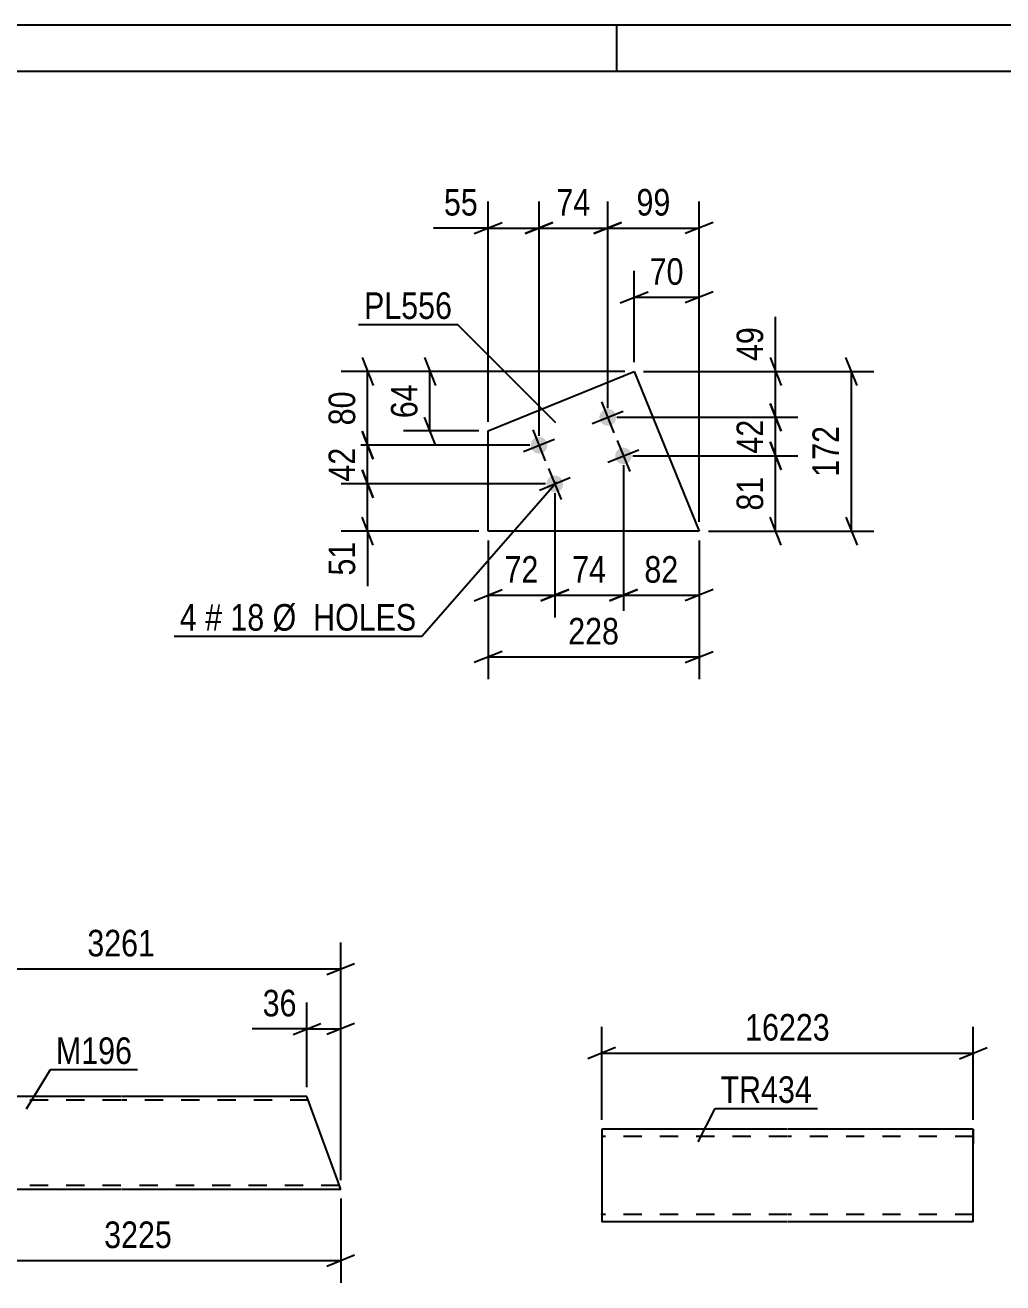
# Model space of a CAD drawing. Header units: millimetres. Extents: x 0 to 420, y 0 to 297.
# Drawn here: x 146.2 to 251.6, y 161.4 to 297 of the extents above; entities that cross this region are included whole.
import ezdxf

# ---------------------------------------------------------------- set-up
doc = ezdxf.new("R2010")
doc.units = ezdxf.units.MM
doc.linetypes.add('DXK_LINE_DOT2', pattern=[3.9198, 1.9599, -1.9599])
doc.styles.add('Arial Narrow', font='ARIALN.TTF', dxfattribs={"height": 0.2})

# ---------------------------------------------------------------- blocks, each defined once
blk = doc.blocks.new('Unknown-814409460-1133')
at = {"color": 5, "linetype": 'Continuous'}
for p, q in [((420, 297), (0, 297)), ((210, 292), (210, 297)), ((415, 292), (5, 292))]:
    blk.add_line(p, q, dxfattribs=at)
blk = doc.blocks.new('Part-814409460-1270 - 1253')
at = {"color": 2, "linetype": 'Continuous'}
for p, q in [((228.36, 177.96), (208.36, 177.96)), ((208.36, 177.96), (208.36, 167.96)), ((248.46, 177.96), (228.46, 177.96)), ((248.46, 177.96), (248.46, 176.36)), ((248.46, 167.96), (248.46, 176.36)), ((228.36, 167.96), (208.36, 167.96)), ((248.46, 167.96), (228.46, 167.96))]:
    blk.add_line(p, q, dxfattribs=at)
at = {"color": 7, "linetype": 'DXK_LINE_DOT2'}
for p, q in [((248.46, 176.36), (248.46, 177.84)), ((228.36, 177.16), (208.36, 177.16)), ((248.46, 177.16), (228.46, 177.16)), ((208.36, 168.76), (208.36, 168.82)), ((228.36, 168.76), (208.36, 168.76)), ((248.46, 168.76), (228.46, 168.76)), ((248.46, 168.76), (248.46, 168.82))]:
    blk.add_line(p, q, dxfattribs=at)
blk = doc.blocks.new('Bolt-814409460-2183 - 2149')
at = {"linetype": 'Continuous'}
for points in [[(209.85, 255.05, -1), (208.18, 254.37, -1)], [(202.44, 252.04, -1), (200.77, 251.36, -1)], [(211.54, 250.89, -1), (209.88, 250.21, -1)], [(204.14, 247.87, -1), (202.47, 247.19, -1)]]:
    blk.add_hatch(color=1, dxfattribs=at).paths.add_polyline_path(points)
at = {"color": 1, "linetype": 'Continuous'}
for p, q in [((208.33, 256.38), (209.69, 253.05)), ((207.35, 254.03), (210.68, 255.39)), ((199.94, 251.02), (203.27, 252.37)), ((200.93, 253.36), (202.28, 250.03)), ((209.04, 249.87), (212.38, 251.22)), ((210.03, 252.21), (211.39, 248.88)), ((201.64, 246.85), (204.97, 248.21)), ((202.62, 249.2), (203.98, 245.86))]:
    blk.add_line(p, q, dxfattribs=at)
blk = doc.blocks.new('Part-814409460-2198 - 2149')
at = {"color": 2, "linetype": 'Continuous'}
for p, q in [((196.12, 253.24), (211.86, 259.65)), ((211.86, 259.65), (218.88, 242.43)), ((196.12, 242.43), (196.12, 253.24)), ((218.88, 242.43), (196.12, 242.43))]:
    blk.add_line(p, q, dxfattribs=at)
blk = doc.blocks.new('Part-814409460-2346 - 2330')
at = {"color": 2, "linetype": 'Continuous'}
for p, q in [((156.46, 181.46), (132.82, 181.46)), ((136.46, 171.46), (132.82, 181.46)), ((176.56, 181.46), (156.56, 181.46)), ((179.91, 172.26), (176.56, 181.46)), ((180.2, 171.46), (179.91, 172.26)), ((156.46, 171.46), (136.46, 171.46)), ((180.2, 171.46), (156.56, 171.46))]:
    blk.add_line(p, q, dxfattribs=at)
at = {"color": 7, "linetype": 'DXK_LINE_DOT2'}
for p, q in [((156.46, 181.06), (132.97, 181.06)), ((176.71, 181.06), (156.56, 181.06)), ((156.46, 171.86), (136.32, 171.86)), ((136.38, 171.69), (136.46, 171.46)), ((180.06, 171.86), (156.56, 171.86)), ((180.18, 171.52), (180.12, 171.69)), ((180.2, 171.46), (180.18, 171.52))]:
    blk.add_line(p, q, dxfattribs=at)
blk = doc.blocks.new('StraightDimension-814409460-1277 - 1253')
at = {"color": 7, "linetype": 'Continuous'}
for p, q in [((208.36, 178.96), (208.36, 189)), ((248.46, 178.96), (248.46, 189)), ((209.86, 186.75), (206.86, 185.55)), ((208.36, 186.15), (248.46, 186.15)), ((246.96, 185.55), (249.96, 186.75))]:
    blk.add_line(p, q, dxfattribs=at)
at = {"color": 0}
blk.add_wipeout([(233.58, 186.9), (233.58, 191.1), (223.24, 191.1), (223.24, 186.9)], dxfattribs=at)
at = {"color": 3, "style": 'Arial Narrow'}
blk.add_text('16223', height=2.863, dxfattribs=at).set_placement((223.84, 187.5))
blk = doc.blocks.new('StraightDimension-814409460-2258 - 2149')
at = {"color": 7, "linetype": 'Continuous'}
for p, q in [((189.23, 261.15), (190.43, 258.15)), ((210.86, 259.65), (186.98, 259.65)), ((189.83, 253.24), (189.83, 259.65)), ((190.43, 251.74), (189.23, 254.74)), ((195.12, 253.24), (186.98, 253.24))]:
    blk.add_line(p, q, dxfattribs=at)
at = {"color": 0}
blk.add_wipeout([(189.08, 258.87), (184.88, 258.87), (184.88, 254.02), (189.08, 254.02)], dxfattribs=at)
at = {"color": 3, "style": 'Arial Narrow'}
blk.add_text('64', height=2.863, rotation=90.0002, dxfattribs=at).set_placement((188.48, 254.62))
blk = doc.blocks.new('StraightDimension-814409460-2211 - 2149')
at = {"color": 7, "linetype": 'Continuous'}
for p, q in [((201.6, 252.7), (201.6, 277.97)), ((209.01, 255.71), (209.01, 277.97)), ((200.1, 274.52), (203.1, 275.72)), ((210.51, 275.72), (207.51, 274.52)), ((201.6, 275.12), (209.01, 275.12))]:
    blk.add_line(p, q, dxfattribs=at)
at = {"color": 0}
blk.add_wipeout([(207.74, 275.87), (207.74, 280.07), (202.88, 280.07), (202.88, 275.87)], dxfattribs=at)
at = {"color": 3, "style": 'Arial Narrow'}
blk.add_text('74', height=2.863, dxfattribs=at).set_placement((203.48, 276.47))
blk = doc.blocks.new('StraightDimension-814409460-2230 - 2149')
at = {"color": 7, "linetype": 'Continuous'}
for p, q in [((210.71, 249.55), (210.71, 233.13)), ((218.88, 241.43), (218.88, 233.13)), ((209.21, 234.93), (212.21, 236.13)), ((220.38, 236.13), (217.38, 234.93)), ((210.71, 235.53), (218.88, 235.53))]:
    blk.add_line(p, q, dxfattribs=at)
at = {"color": 0}
blk.add_wipeout([(217.22, 236.28), (217.22, 240.48), (212.37, 240.48), (212.37, 236.28)], dxfattribs=at)
at = {"color": 3, "style": 'Arial Narrow'}
blk.add_text('82', height=2.863, dxfattribs=at).set_placement((212.97, 236.88))
blk = doc.blocks.new('StraightDimension-814409460-2200 - 2149')
at = {"color": 7, "linetype": 'Continuous'}
for p, q in [((196.12, 254.24), (196.12, 277.97)), ((201.6, 252.7), (201.6, 277.97)), ((194.62, 274.52), (197.62, 275.72)), ((203.1, 275.72), (200.1, 274.52)), ((196.12, 275.12), (190.21, 275.12)), ((196.12, 275.12), (190.21, 275.12)), ((196.12, 275.12), (201.6, 275.12))]:
    blk.add_line(p, q, dxfattribs=at)
at = {"color": 0}
blk.add_wipeout([(195.59, 275.87), (195.59, 280.07), (190.74, 280.07), (190.74, 275.87)], dxfattribs=at)
at = {"color": 3, "style": 'Arial Narrow'}
blk.add_text('55', height=2.863, dxfattribs=at).set_placement((191.34, 276.47))
blk = doc.blocks.new('StraightDimension-814409460-2221 - 2149')
at = {"color": 7, "linetype": 'Continuous'}
for p, q in [((209.01, 255.71), (209.01, 277.97)), ((218.88, 243.43), (218.88, 277.97)), ((207.51, 274.52), (210.51, 275.72)), ((220.38, 275.72), (217.38, 274.52)), ((209.01, 275.12), (218.88, 275.12))]:
    blk.add_line(p, q, dxfattribs=at)
at = {"color": 0}
blk.add_wipeout([(216.37, 275.87), (216.37, 280.07), (211.52, 280.07), (211.52, 275.87)], dxfattribs=at)
at = {"color": 3, "style": 'Arial Narrow'}
blk.add_text('99', height=2.863, dxfattribs=at).set_placement((212.12, 276.47))
blk = doc.blocks.new('StraightDimension-814409460-2236 - 2149')
at = {"color": 7, "linetype": 'Continuous'}
for p, q in [((210.71, 249.55), (210.71, 233.13)), ((203.3, 246.53), (203.3, 233.13)), ((201.8, 234.93), (204.8, 236.13)), ((212.21, 236.13), (209.21, 234.93)), ((203.3, 235.53), (210.71, 235.53))]:
    blk.add_line(p, q, dxfattribs=at)
at = {"color": 0}
blk.add_wipeout([(209.43, 236.28), (209.43, 240.48), (204.58, 240.48), (204.58, 236.28)], dxfattribs=at)
at = {"color": 3, "style": 'Arial Narrow'}
blk.add_text('74', height=2.863, dxfattribs=at).set_placement((205.18, 236.88))
blk = doc.blocks.new('StraightDimension-814409460-2244 - 2149')
at = {"color": 7, "linetype": 'Continuous'}
for p, q in [((203.3, 246.53), (203.3, 233.13)), ((196.12, 241.43), (196.12, 233.13)), ((194.62, 234.93), (197.62, 236.13)), ((204.8, 236.13), (201.8, 234.93)), ((196.12, 235.53), (203.3, 235.53))]:
    blk.add_line(p, q, dxfattribs=at)
at = {"color": 0}
blk.add_wipeout([(202.14, 236.28), (202.14, 240.48), (197.28, 240.48), (197.28, 236.28)], dxfattribs=at)
at = {"color": 3, "style": 'Arial Narrow'}
blk.add_text('72', height=2.863, dxfattribs=at).set_placement((197.88, 236.88))
blk = doc.blocks.new('StraightDimension-814409460-2251 - 2149')
at = {"color": 7, "linetype": 'Continuous'}
for p, q in [((235.92, 258.15), (234.72, 261.15)), ((212.86, 259.65), (237.72, 259.65)), ((235.32, 242.43), (235.32, 259.65)), ((234.72, 243.93), (235.92, 240.93)), ((219.88, 242.43), (237.72, 242.43))]:
    blk.add_line(p, q, dxfattribs=at)
at = {"color": 0}
blk.add_wipeout([(234.57, 254.38), (230.37, 254.38), (230.37, 247.7), (234.57, 247.7)], dxfattribs=at)
at = {"color": 3, "style": 'Arial Narrow'}
blk.add_text('172', height=2.863, rotation=90.0002, dxfattribs=at).set_placement((233.97, 248.3))
blk = doc.blocks.new('StraightDimension-814409460-2267 - 2149')
at = {"color": 7, "linetype": 'Continuous'}
for p, q in [((196.12, 241.43), (196.12, 226.47)), ((218.88, 241.43), (218.88, 226.47)), ((197.62, 229.47), (194.62, 228.27)), ((217.38, 228.27), (220.38, 229.47)), ((196.12, 228.87), (218.88, 228.87))]:
    blk.add_line(p, q, dxfattribs=at)
at = {"color": 0}
blk.add_wipeout([(210.84, 229.62), (210.84, 233.82), (204.15, 233.82), (204.15, 229.62)], dxfattribs=at)
at = {"color": 3, "style": 'Arial Narrow'}
blk.add_text('228', height=2.863, dxfattribs=at).set_placement((204.75, 230.22))
blk = doc.blocks.new('StraightDimension-814409460-2272 - 2149')
at = {"color": 7, "linetype": 'Continuous'}
for p, q in [((211.86, 260.65), (211.86, 270.5)), ((218.88, 243.43), (218.88, 270.5)), ((210.36, 267.05), (213.36, 268.25)), ((211.86, 267.65), (218.88, 267.65)), ((220.38, 268.25), (217.38, 267.05))]:
    blk.add_line(p, q, dxfattribs=at)
at = {"color": 0}
blk.add_wipeout([(217.8, 268.4), (217.8, 272.6), (212.94, 272.6), (212.94, 268.4)], dxfattribs=at)
at = {"color": 3, "style": 'Arial Narrow'}
blk.add_text('70', height=2.863, dxfattribs=at).set_placement((213.54, 269))
blk = doc.blocks.new('StraightDimension-814409460-2281 - 2149')
at = {"color": 7, "linetype": 'Continuous'}
for p, q in [((182.51, 261.15), (183.71, 258.15)), ((210.86, 259.65), (180.26, 259.65)), ((183.11, 251.7), (183.11, 259.65)), ((183.71, 250.2), (182.51, 253.2)), ((200.6, 251.7), (180.26, 251.7))]:
    blk.add_line(p, q, dxfattribs=at)
at = {"color": 0}
blk.add_wipeout([(182.36, 258.1), (178.16, 258.1), (178.16, 253.25), (182.36, 253.25)], dxfattribs=at)
at = {"color": 3, "style": 'Arial Narrow'}
blk.add_text('80', height=2.863, rotation=90.0002, dxfattribs=at).set_placement((181.76, 253.85))
blk = doc.blocks.new('StraightDimension-814409460-2289 - 2149')
at = {"color": 7, "linetype": 'Continuous'}
for p, q in [((182.51, 253.2), (183.71, 250.2)), ((200.6, 251.7), (180.26, 251.7)), ((183.11, 247.53), (183.11, 251.7)), ((183.71, 246.03), (182.51, 249.03)), ((202.3, 247.53), (180.26, 247.53))]:
    blk.add_line(p, q, dxfattribs=at)
at = {"color": 0}
blk.add_wipeout([(182.36, 252.04), (178.16, 252.04), (178.16, 247.18), (182.36, 247.18)], dxfattribs=at)
at = {"color": 3, "style": 'Arial Narrow'}
blk.add_text('42', height=2.863, rotation=90.0002, dxfattribs=at).set_placement((181.76, 247.78))
blk = doc.blocks.new('StraightDimension-814409460-2297 - 2149')
at = {"color": 7, "linetype": 'Continuous'}
for p, q in [((182.51, 249.03), (183.71, 246.03)), ((202.3, 247.53), (180.26, 247.53)), ((183.11, 242.43), (183.11, 247.53)), ((183.71, 240.93), (182.51, 243.93)), ((195.12, 242.43), (180.26, 242.43)), ((183.11, 242.43), (183.11, 236.52)), ((183.11, 242.43), (183.11, 236.52))]:
    blk.add_line(p, q, dxfattribs=at)
at = {"color": 0}
blk.add_wipeout([(182.36, 241.9), (178.16, 241.9), (178.16, 237.05), (182.36, 237.05)], dxfattribs=at)
at = {"color": 3, "style": 'Arial Narrow'}
blk.add_text('51', height=2.863, rotation=90.0002, dxfattribs=at).set_placement((181.76, 237.65))
blk = doc.blocks.new('StraightDimension-814409460-2304 - 2149')
at = {"color": 7, "linetype": 'Continuous'}
for p, q in [((226.53, 256.21), (227.73, 253.21)), ((210.01, 254.71), (229.53, 254.71)), ((227.13, 250.55), (227.13, 254.71)), ((227.73, 249.05), (226.53, 252.05)), ((211.71, 250.55), (229.53, 250.55))]:
    blk.add_line(p, q, dxfattribs=at)
at = {"color": 0}
blk.add_wipeout([(226.38, 255.06), (222.18, 255.06), (222.18, 250.2), (226.38, 250.2)], dxfattribs=at)
at = {"color": 3, "style": 'Arial Narrow'}
blk.add_text('42', height=2.863, rotation=90.0002, dxfattribs=at).set_placement((225.78, 250.8))
blk = doc.blocks.new('StraightDimension-814409460-2312 - 2149')
at = {"color": 7, "linetype": 'Continuous'}
for p, q in [((227.13, 259.65), (227.13, 265.56)), ((227.13, 259.65), (227.13, 265.56)), ((226.53, 261.15), (227.73, 258.15)), ((212.86, 259.65), (229.53, 259.65)), ((227.13, 254.71), (227.13, 259.65)), ((227.73, 253.21), (226.53, 256.21)), ((210.01, 254.71), (229.53, 254.71))]:
    blk.add_line(p, q, dxfattribs=at)
at = {"color": 0}
blk.add_wipeout([(226.38, 265.03), (222.18, 265.03), (222.18, 260.18), (226.38, 260.18)], dxfattribs=at)
at = {"color": 3, "style": 'Arial Narrow'}
blk.add_text('49', height=2.863, rotation=90.0002, dxfattribs=at).set_placement((225.78, 260.78))
blk = doc.blocks.new('StraightDimension-814409460-2320 - 2149')
at = {"color": 7, "linetype": 'Continuous'}
for p, q in [((226.53, 252.05), (227.73, 249.05)), ((211.71, 250.55), (229.53, 250.55)), ((227.13, 242.43), (227.13, 250.55)), ((227.73, 240.93), (226.53, 243.93)), ((219.88, 242.43), (229.53, 242.43))]:
    blk.add_line(p, q, dxfattribs=at)
at = {"color": 0}
blk.add_wipeout([(226.38, 248.92), (222.18, 248.92), (222.18, 244.06), (226.38, 244.06)], dxfattribs=at)
at = {"color": 3, "style": 'Arial Narrow'}
blk.add_text('81', height=2.863, rotation=90.0002, dxfattribs=at).set_placement((225.78, 244.66))
blk = doc.blocks.new('StraightDimension-814409460-2394 - 2330')
at = {"color": 7, "linetype": 'Continuous'}
for p, q in [((136.46, 170.46), (136.46, 161.38)), ((180.2, 170.46), (180.2, 161.38)), ((137.96, 164.38), (134.96, 163.18)), ((178.7, 163.18), (181.7, 164.38)), ((136.46, 163.78), (180.2, 163.78))]:
    blk.add_line(p, q, dxfattribs=at)
at = {"color": 0}
blk.add_wipeout([(162.59, 164.53), (162.59, 168.73), (154.08, 168.73), (154.08, 164.53)], dxfattribs=at)
at = {"color": 3, "style": 'Arial Narrow'}
blk.add_text('3225', height=2.863, dxfattribs=at).set_placement((154.68, 165.13))
blk = doc.blocks.new('StraightDimension-814409460-2412 - 2330')
at = {"color": 7, "linetype": 'Continuous'}
for p, q in [((176.56, 182.46), (176.56, 191.61)), ((180.2, 172.46), (180.2, 191.61)), ((176.56, 188.76), (170.66, 188.76)), ((176.56, 188.76), (170.66, 188.76)), ((175.06, 188.16), (178.06, 189.36)), ((176.56, 188.76), (180.2, 188.76)), ((181.7, 189.36), (178.7, 188.16))]:
    blk.add_line(p, q, dxfattribs=at)
at = {"color": 0}
blk.add_wipeout([(176.04, 189.51), (176.04, 193.71), (171.18, 193.71), (171.18, 189.51)], dxfattribs=at)
at = {"color": 3, "style": 'Arial Narrow'}
blk.add_text('36', height=2.863, dxfattribs=at).set_placement((171.78, 190.11))
blk = doc.blocks.new('StraightDimension-814409460-2431 - 2330')
at = {"color": 7, "linetype": 'Continuous'}
for p, q in [((132.82, 182.46), (132.82, 198.08)), ((180.2, 172.46), (180.2, 198.08)), ((134.32, 195.83), (131.32, 194.63)), ((178.7, 194.63), (181.7, 195.83)), ((132.82, 195.23), (180.2, 195.23))]:
    blk.add_line(p, q, dxfattribs=at)
at = {"color": 0}
blk.add_wipeout([(160.77, 195.98), (160.77, 200.18), (152.26, 200.18), (152.26, 195.98)], dxfattribs=at)
at = {"color": 3, "style": 'Arial Narrow'}
blk.add_text('3261', height=2.863, dxfattribs=at).set_placement((152.86, 196.58))
blk = doc.blocks.new('Mark-814409460-1265 - 1253')
at = {"color": 0}
blk.add_wipeout([(231.06, 180.78), (231.06, 183.78), (221.19, 183.78), (221.19, 180.78)], dxfattribs=at)
blk.add_wipeout([(231.06, 180.78), (231.06, 183.78), (221.19, 183.78), (221.19, 180.78)], dxfattribs=at)
at = {"color": 30, "linetype": 'Continuous'}
for p, q in [((218.79, 176.58), (220.59, 180.18)), ((220.59, 180.18), (231.66, 180.18))]:
    blk.add_line(p, q, dxfattribs=at)
at = {"color": 3, "style": 'Arial Narrow'}
blk.add_text('TR434', height=2.863, dxfattribs=at).set_placement((221.19, 180.78))
blk = doc.blocks.new('Mark-814409460-2194 - 2149')
at = {"color": 0}
blk.add_wipeout([(192.22, 265.32), (192.22, 268.32), (182.72, 268.32), (182.72, 265.32)], dxfattribs=at)
blk.add_wipeout([(192.22, 265.32), (192.22, 268.32), (182.72, 268.32), (182.72, 265.32)], dxfattribs=at)
at = {"color": 30, "linetype": 'Continuous'}
for p in [(182.12, 264.72), (203.43, 254.12)]:
    blk.add_line(p, (192.82, 264.72), dxfattribs=at)
at = {"color": 3, "style": 'Arial Narrow'}
blk.add_text('PL556', height=2.863, dxfattribs=at).set_placement((182.72, 265.32))
blk = doc.blocks.new('Mark-814409460-2179 - 2149')
at = {"color": 0}
for points in [[(164.67, 231.71), (164.67, 234.71), (162.84, 234.71), (162.84, 231.71)], [(167.4, 231.71), (167.4, 234.71), (165.57, 234.71), (165.57, 231.71)], [(171.95, 231.71), (171.95, 234.71), (168.3, 234.71), (168.3, 231.71)], [(188.38, 231.71), (188.38, 234.71), (172.85, 234.71), (172.85, 231.71)]]:
    blk.add_wipeout(points, dxfattribs=at)
for points in [[(164.67, 231.71), (164.67, 234.71), (162.84, 234.71), (162.84, 231.71)], [(167.4, 231.71), (167.4, 234.71), (165.57, 234.71), (165.57, 231.71)], [(171.95, 231.71), (171.95, 234.71), (168.3, 234.71), (168.3, 231.71)], [(188.38, 231.71), (188.38, 234.71), (172.85, 234.71), (172.85, 231.71)]]:
    blk.add_wipeout(points, dxfattribs=at)
at = {"color": 7, "linetype": 'Continuous'}
for p in [(203.51, 247.72), (162.24, 231.11)]:
    blk.add_line(p, (188.98, 231.11), dxfattribs=at)
at = {"color": 3, "style": 'Arial Narrow'}
for s, height, p in [('Ø  HOLES', 2.863, (172.85, 231.71)), ('4', 2.86, (162.84, 231.71)), ('#', 2.86, (165.57, 231.71)), ('18', 2.863, (168.3, 231.71))]:
    blk.add_text(s, height=height, dxfattribs=at).set_placement(p)
blk = doc.blocks.new('Mark-814409460-2342 - 2330')
at = {"color": 0}
blk.add_wipeout([(157.69, 184.98), (157.69, 187.98), (149.47, 187.98), (149.47, 184.98)], dxfattribs=at)
blk.add_wipeout([(157.69, 184.98), (157.69, 187.98), (149.47, 187.98), (149.47, 184.98)], dxfattribs=at)
at = {"color": 30, "linetype": 'Continuous'}
for p, q in [((146.3, 180.14), (148.87, 184.38)), ((148.87, 184.38), (158.29, 184.38))]:
    blk.add_line(p, q, dxfattribs=at)
at = {"color": 3, "style": 'Arial Narrow'}
blk.add_text('M196', height=2.863, dxfattribs=at).set_placement((149.47, 184.98))

msp = doc.modelspace()

# ---------------------------------------------------------------- block references
for name in ['Unknown-814409460-1133', 'Part-814409460-2198 - 2149', 'Bolt-814409460-2183 - 2149', 'Part-814409460-2346 - 2330', 'Part-814409460-1270 - 1253']:
    msp.add_blockref(name, (0, 0))

# ---------------------------------------------------------------- next in the draw order: block references
for name in ['StraightDimension-814409460-2258 - 2149', 'StraightDimension-814409460-2230 - 2149', 'StraightDimension-814409460-2412 - 2330', 'StraightDimension-814409460-1277 - 1253', 'StraightDimension-814409460-2394 - 2330']:
    msp.add_blockref(name, (0, 0))

# ---------------------------------------------------------------- next in the draw order: block references
for name in ['StraightDimension-814409460-2211 - 2149', 'StraightDimension-814409460-2431 - 2330', 'Mark-814409460-1265 - 1253']:
    msp.add_blockref(name, (0, 0))

# ---------------------------------------------------------------- next in the draw order: block references
for name in ['StraightDimension-814409460-2200 - 2149', 'StraightDimension-814409460-2221 - 2149', 'Mark-814409460-2342 - 2330']:
    msp.add_blockref(name, (0, 0))

# ---------------------------------------------------------------- next in the draw order: block references
msp.add_blockref('StraightDimension-814409460-2236 - 2149', (0, 0))

# ---------------------------------------------------------------- next in the draw order: block references
for name in ['StraightDimension-814409460-2251 - 2149', 'StraightDimension-814409460-2244 - 2149']:
    msp.add_blockref(name, (0, 0))

# ---------------------------------------------------------------- next in the draw order: block references
for name in ['StraightDimension-814409460-2272 - 2149', 'StraightDimension-814409460-2267 - 2149']:
    msp.add_blockref(name, (0, 0))

# ---------------------------------------------------------------- next in the draw order: block references
msp.add_blockref('StraightDimension-814409460-2281 - 2149', (0, 0))

# ---------------------------------------------------------------- next in the draw order: block references
for name in ['Mark-814409460-2194 - 2149', 'StraightDimension-814409460-2304 - 2149', 'StraightDimension-814409460-2289 - 2149']:
    msp.add_blockref(name, (0, 0))

# ---------------------------------------------------------------- next in the draw order: block references
for name in ['StraightDimension-814409460-2312 - 2149', 'StraightDimension-814409460-2320 - 2149', 'StraightDimension-814409460-2297 - 2149']:
    msp.add_blockref(name, (0, 0))

# ---------------------------------------------------------------- next in the draw order: block references
msp.add_blockref('Mark-814409460-2179 - 2149', (0, 0))

doc.saveas('drawing.dxf')
